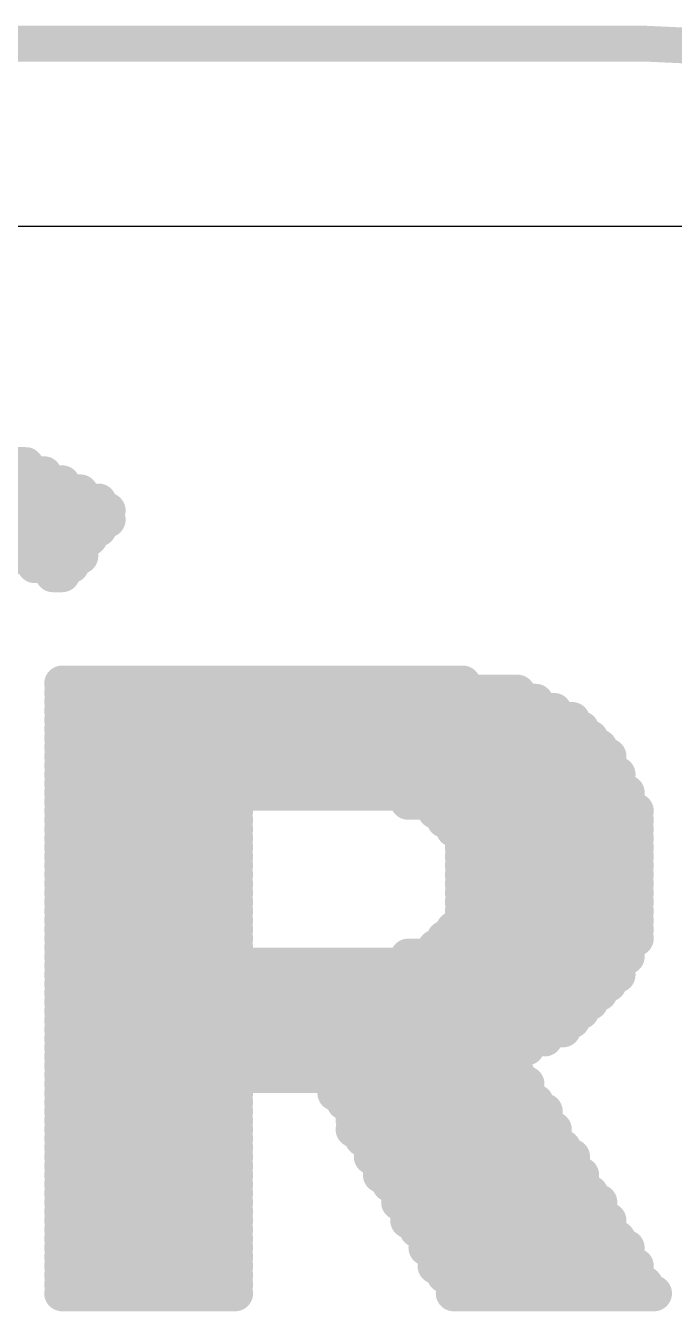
# Model space of a CAD drawing. Header units: millimetres. Extents: x 0 to 5337, y 0 to 5380.
# Drawn here: x 32.698 to 34.507, y 44.99 to 48.577 of the extents above; entities that cross this region are included whole.
import ezdxf

# ---------------------------------------------------------------- set-up
doc = ezdxf.new("R2010")
doc.units = ezdxf.units.MM
for name, color, linetype in [('BottomLayer', 5, 'Continuous'), ('Mechanical2', 216, 'Continuous'), ('TopLayer', 1, 'Continuous'), ('TopOverlay', 2, 'Continuous')]:
    doc.layers.add(name, color=color, linetype=linetype)

msp = doc.modelspace()

# ---------------------------------------------------------------- linework, layer by layer
at = {"layer": 'BottomLayer'}
for p, q in [((11.5637, 48.0172), (34.4244, 48.0172)), ((34.4244, 48.0172), (34.5744, 48.0172))]:
    msp.add_line(p, q, dxfattribs=at)
at = {"layer": 'Mechanical2', "const_width": 0.1}
msp.add_lwpolyline([(11.5637, 48.527), (34.4244, 48.527)], dxfattribs=at)
at = {"layer": 'Mechanical2', "const_width": 0.05}
msp.add_lwpolyline([(34.3994, 48.527, 1), (34.4494, 48.527, 1)], format="xyb", close=True, dxfattribs=at)
msp.add_lwpolyline([(34.3994, 48.527, 1), (34.4494, 48.527, 1)], format="xyb", close=True, dxfattribs=at)
at = {"layer": 'Mechanical2', "const_width": 0.1}
msp.add_lwpolyline([(34.4244, 48.527, -0.414214), (37.2237, 45.7277)], format="xyb", dxfattribs=at)
at = {"layer": 'TopLayer'}
for p, q in [((11.5637, 48.0172), (34.4244, 48.0172)), ((34.4244, 48.0172), (34.5744, 48.0172))]:
    msp.add_line(p, q, dxfattribs=at)
at = {"layer": 'TopOverlay', "const_width": 0.1}
for points in [[(30.895, 47.351), (32.6984, 47.351)], [(30.8442, 47.3256), (32.7492, 47.3256)], [(32.0888, 47.3002), (32.8, 47.3002)], [(32.2158, 47.2748), (32.8508, 47.2748)], [(32.3174, 47.2494), (32.9016, 47.2494)], [(32.3936, 47.224), (32.927, 47.224)], [(32.4698, 47.1986), (32.927, 47.1986)], [(32.5206, 47.1732), (32.9016, 47.1732)], [(32.5968, 47.1478), (32.8762, 47.1478)], [(32.6222, 47.1224), (32.8508, 47.1224)], [(32.673, 47.097), (32.8508, 47.097)], [(32.7238, 47.0716), (32.8254, 47.0716)], [(32.7746, 47.0462), (32.8, 47.0462)], [(32.8, 46.7414), (33.9176, 46.7414)], [(32.8, 46.716), (34.07, 46.716)], [(32.8, 46.6906), (34.1208, 46.6906)], [(32.8, 46.6652), (34.1716, 46.6652)], [(32.8, 46.6398), (34.2224, 46.6398)], [(32.8, 46.6144), (34.2478, 46.6144)], [(32.8, 46.589), (34.2732, 46.589)], [(32.8, 46.5636), (34.2986, 46.5636)], [(32.8, 46.5382), (34.324, 46.5382)], [(32.8, 46.5128), (34.324, 46.5128)], [(32.8, 46.4874), (34.3494, 46.4874)], [(32.8, 46.462), (34.3494, 46.462)], [(32.8, 46.4366), (34.3748, 46.4366)], [(32.8, 46.4112), (33.2826, 46.4112)], [(33.7652, 46.4112), (34.3748, 46.4112)], [(32.8, 46.3858), (33.2826, 46.3858)], [(33.8414, 46.3858), (34.4002, 46.3858)], [(32.8, 46.3604), (33.2826, 46.3604)], [(33.8668, 46.3604), (34.4002, 46.3604)], [(32.8, 46.335), (33.2826, 46.335)], [(32.8, 46.3096), (33.2826, 46.3096)], [(33.8922, 46.335), (34.4002, 46.335)], [(33.9176, 46.3096), (34.4002, 46.3096)], [(32.8, 46.2842), (33.2826, 46.2842)], [(33.9176, 46.2842), (34.4002, 46.2842)], [(32.8, 46.2588), (33.2826, 46.2588)], [(32.8, 46.2334), (33.2826, 46.2334)], [(33.9176, 46.2588), (34.4002, 46.2588)], [(33.9176, 46.2334), (34.4002, 46.2334)], [(32.8, 46.208), (33.2826, 46.208)], [(33.9176, 46.208), (34.4002, 46.208)], [(32.8, 46.1826), (33.2826, 46.1826)], [(32.8, 46.1572), (33.2826, 46.1572)], [(33.9176, 46.1826), (34.4002, 46.1826)], [(33.9176, 46.1572), (34.4002, 46.1572)], [(32.8, 46.1318), (33.2826, 46.1318)], [(33.9176, 46.1318), (34.4002, 46.1318)], [(32.8, 46.1064), (33.2826, 46.1064)], [(33.9176, 46.1064), (34.4002, 46.1064)], [(32.8, 46.081), (33.2826, 46.081)], [(32.8, 46.0556), (33.2826, 46.0556)], [(33.8922, 46.0556), (34.4002, 46.0556)], [(33.9176, 46.081), (34.4002, 46.081)], [(32.8, 46.0302), (33.2826, 46.0302)], [(33.8668, 46.0302), (34.4002, 46.0302)], [(32.8, 46.0048), (33.2826, 46.0048)], [(32.8, 45.9794), (33.2826, 45.9794)], [(33.7652, 45.9794), (34.3748, 45.9794)], [(33.8414, 46.0048), (34.3748, 46.0048)], [(32.8, 45.954), (34.3494, 45.954)], [(32.8, 45.9286), (34.3494, 45.9286)], [(32.8, 45.9032), (34.324, 45.9032)], [(32.8, 45.8778), (34.2986, 45.8778)], [(32.8, 45.8524), (34.2732, 45.8524)], [(32.8, 45.827), (34.2478, 45.827)], [(32.8, 45.8016), (34.2224, 45.8016)], [(32.8, 45.7762), (34.197, 45.7762)], [(32.8, 45.7508), (34.1462, 45.7508)], [(32.8, 45.7254), (34.0954, 45.7254)], [(32.8, 45.7), (34.0446, 45.7)], [(32.8, 45.6746), (34.0446, 45.6746)], [(32.8, 45.6492), (34.07, 45.6492)], [(32.8, 45.6238), (33.2826, 45.6238)], [(33.562, 45.6238), (34.0954, 45.6238)], [(32.8, 45.5984), (33.2826, 45.5984)], [(33.562, 45.5984), (34.0954, 45.5984)], [(32.8, 45.573), (33.2826, 45.573)], [(32.8, 45.5476), (33.2826, 45.5476)], [(33.5874, 45.573), (34.1208, 45.573)], [(33.6128, 45.5476), (34.1462, 45.5476)], [(32.8, 45.5222), (33.2826, 45.5222)], [(33.6128, 45.5222), (34.1462, 45.5222)], [(32.8, 45.4968), (33.2826, 45.4968)], [(33.6128, 45.4968), (34.1716, 45.4968)], [(32.8, 45.4714), (33.2826, 45.4714)], [(32.8, 45.446), (33.2826, 45.446)], [(33.6382, 45.4714), (34.1716, 45.4714)], [(33.6636, 45.446), (34.197, 45.446)], [(32.8, 45.4206), (33.2826, 45.4206)], [(33.6636, 45.4206), (34.2224, 45.4206)], [(32.8, 45.3952), (33.2826, 45.3952)], [(32.8, 45.3698), (33.2826, 45.3698)], [(33.689, 45.3952), (34.2224, 45.3952)], [(33.689, 45.3698), (34.2478, 45.3698)], [(32.8, 45.3444), (33.2826, 45.3444)], [(33.7144, 45.3444), (34.2478, 45.3444)], [(32.8, 45.319), (33.2826, 45.319)], [(33.7398, 45.319), (34.2732, 45.319)], [(32.8, 45.2936), (33.2826, 45.2936)], [(32.8, 45.2682), (33.2826, 45.2682)], [(33.7398, 45.2936), (34.2986, 45.2936)], [(33.7652, 45.2682), (34.2986, 45.2682)], [(32.8, 45.2428), (33.2826, 45.2428)], [(33.7652, 45.2428), (34.324, 45.2428)], [(32.8, 45.2174), (33.2826, 45.2174)], [(32.8, 45.192), (33.2826, 45.192)], [(33.7906, 45.2174), (34.324, 45.2174)], [(33.816, 45.192), (34.3494, 45.192)], [(32.8, 45.1666), (33.2826, 45.1666)], [(33.816, 45.1666), (34.3748, 45.1666)], [(32.8, 45.1412), (33.2826, 45.1412)], [(32.8, 45.1158), (33.2826, 45.1158)], [(33.8414, 45.1412), (34.3748, 45.1412)], [(33.8414, 45.1158), (34.4002, 45.1158)], [(32.8, 45.0904), (33.2826, 45.0904)], [(33.8668, 45.0904), (34.4002, 45.0904)], [(32.8, 45.065), (33.2826, 45.065)], [(33.8922, 45.065), (34.4256, 45.065)], [(32.8, 45.0396), (33.2826, 45.0396)], [(33.8922, 45.0396), (34.451, 45.0396)]]:
    msp.add_lwpolyline(points, dxfattribs=at)
at = {"layer": 'TopOverlay', "const_width": 0.05}
for points in [[(32.6734, 47.351, 1), (32.7234, 47.351, 1)], [(32.7242, 47.3256, 1), (32.7742, 47.3256, 1)], [(32.775, 47.3002, 1), (32.825, 47.3002, 1)], [(32.8258, 47.2748, 1), (32.8758, 47.2748, 1)], [(32.8766, 47.2494, 1), (32.9266, 47.2494, 1)], [(32.902, 47.224, 1), (32.952, 47.224, 1)], [(32.902, 47.1986, 1), (32.952, 47.1986, 1)], [(32.8766, 47.1732, 1), (32.9266, 47.1732, 1)], [(32.8512, 47.1478, 1), (32.9012, 47.1478, 1)], [(32.648, 47.097, 1), (32.698, 47.097, 1)], [(32.8258, 47.1224, 1), (32.8758, 47.1224, 1)], [(32.8258, 47.097, 1), (32.8758, 47.097, 1)], [(32.6988, 47.0716, 1), (32.7488, 47.0716, 1)], [(32.8004, 47.0716, 1), (32.8504, 47.0716, 1)], [(32.7496, 47.0462, 1), (32.7996, 47.0462, 1)], [(32.775, 47.0462, 1), (32.825, 47.0462, 1)], [(32.775, 46.7414, 1), (32.825, 46.7414, 1)], [(33.8926, 46.7414, 1), (33.9426, 46.7414, 1)], [(32.775, 46.716, 1), (32.825, 46.716, 1)], [(34.045, 46.716, 1), (34.095, 46.716, 1)], [(32.775, 46.6906, 1), (32.825, 46.6906, 1)], [(32.775, 46.6652, 1), (32.825, 46.6652, 1)], [(34.0958, 46.6906, 1), (34.1458, 46.6906, 1)], [(34.1466, 46.6652, 1), (34.1966, 46.6652, 1)], [(32.775, 46.6398, 1), (32.825, 46.6398, 1)], [(34.1974, 46.6398, 1), (34.2474, 46.6398, 1)], [(32.775, 46.6144, 1), (32.825, 46.6144, 1)], [(32.775, 46.589, 1), (32.825, 46.589, 1)], [(34.2228, 46.6144, 1), (34.2728, 46.6144, 1)], [(34.2482, 46.589, 1), (34.2982, 46.589, 1)], [(32.775, 46.5636, 1), (32.825, 46.5636, 1)], [(34.2736, 46.5636, 1), (34.3236, 46.5636, 1)], [(32.775, 46.5382, 1), (32.825, 46.5382, 1)], [(34.299, 46.5382, 1), (34.349, 46.5382, 1)], [(32.775, 46.5128, 1), (32.825, 46.5128, 1)], [(32.775, 46.4874, 1), (32.825, 46.4874, 1)], [(34.299, 46.5128, 1), (34.349, 46.5128, 1)], [(34.3244, 46.4874, 1), (34.3744, 46.4874, 1)], [(32.775, 46.462, 1), (32.825, 46.462, 1)], [(34.3244, 46.462, 1), (34.3744, 46.462, 1)], [(32.775, 46.4366, 1), (32.825, 46.4366, 1)], [(32.775, 46.4112, 1), (32.825, 46.4112, 1)], [(33.2576, 46.4112, 1), (33.3076, 46.4112, 1)], [(33.7402, 46.4112, 1), (33.7902, 46.4112, 1)], [(34.3498, 46.4366, 1), (34.3998, 46.4366, 1)], [(34.3498, 46.4112, 1), (34.3998, 46.4112, 1)], [(32.775, 46.3858, 1), (32.825, 46.3858, 1)], [(33.2576, 46.3858, 1), (33.3076, 46.3858, 1)], [(33.8164, 46.3858, 1), (33.8664, 46.3858, 1)], [(34.3752, 46.3858, 1), (34.4252, 46.3858, 1)], [(32.775, 46.3604, 1), (32.825, 46.3604, 1)], [(33.2576, 46.3604, 1), (33.3076, 46.3604, 1)], [(33.8418, 46.3604, 1), (33.8918, 46.3604, 1)], [(34.3752, 46.3604, 1), (34.4252, 46.3604, 1)], [(32.775, 46.335, 1), (32.825, 46.335, 1)], [(32.775, 46.3096, 1), (32.825, 46.3096, 1)], [(33.2576, 46.335, 1), (33.3076, 46.335, 1)], [(33.2576, 46.3096, 1), (33.3076, 46.3096, 1)], [(33.8672, 46.335, 1), (33.9172, 46.335, 1)], [(33.8926, 46.3096, 1), (33.9426, 46.3096, 1)], [(34.3752, 46.335, 1), (34.4252, 46.335, 1)], [(34.3752, 46.3096, 1), (34.4252, 46.3096, 1)], [(32.775, 46.2842, 1), (32.825, 46.2842, 1)], [(33.2576, 46.2842, 1), (33.3076, 46.2842, 1)], [(33.8926, 46.2842, 1), (33.9426, 46.2842, 1)], [(34.3752, 46.2842, 1), (34.4252, 46.2842, 1)], [(32.775, 46.2588, 1), (32.825, 46.2588, 1)], [(32.775, 46.2334, 1), (32.825, 46.2334, 1)], [(33.2576, 46.2588, 1), (33.3076, 46.2588, 1)], [(33.2576, 46.2334, 1), (33.3076, 46.2334, 1)], [(33.8926, 46.2588, 1), (33.9426, 46.2588, 1)], [(33.8926, 46.2334, 1), (33.9426, 46.2334, 1)], [(34.3752, 46.2588, 1), (34.4252, 46.2588, 1)], [(34.3752, 46.2334, 1), (34.4252, 46.2334, 1)], [(32.775, 46.208, 1), (32.825, 46.208, 1)], [(33.2576, 46.208, 1), (33.3076, 46.208, 1)], [(33.8926, 46.208, 1), (33.9426, 46.208, 1)], [(34.3752, 46.208, 1), (34.4252, 46.208, 1)], [(32.775, 46.1826, 1), (32.825, 46.1826, 1)], [(32.775, 46.1572, 1), (32.825, 46.1572, 1)], [(33.2576, 46.1826, 1), (33.3076, 46.1826, 1)], [(33.2576, 46.1572, 1), (33.3076, 46.1572, 1)], [(33.8926, 46.1826, 1), (33.9426, 46.1826, 1)], [(33.8926, 46.1572, 1), (33.9426, 46.1572, 1)], [(34.3752, 46.1826, 1), (34.4252, 46.1826, 1)], [(34.3752, 46.1572, 1), (34.4252, 46.1572, 1)], [(32.775, 46.1318, 1), (32.825, 46.1318, 1)], [(33.2576, 46.1318, 1), (33.3076, 46.1318, 1)], [(33.8926, 46.1318, 1), (33.9426, 46.1318, 1)], [(34.3752, 46.1318, 1), (34.4252, 46.1318, 1)], [(32.775, 46.1064, 1), (32.825, 46.1064, 1)], [(33.2576, 46.1064, 1), (33.3076, 46.1064, 1)], [(33.8926, 46.1064, 1), (33.9426, 46.1064, 1)], [(34.3752, 46.1064, 1), (34.4252, 46.1064, 1)], [(32.775, 46.081, 1), (32.825, 46.081, 1)], [(32.775, 46.0556, 1), (32.825, 46.0556, 1)], [(33.2576, 46.081, 1), (33.3076, 46.081, 1)], [(33.2576, 46.0556, 1), (33.3076, 46.0556, 1)], [(33.8672, 46.0556, 1), (33.9172, 46.0556, 1)], [(33.8926, 46.081, 1), (33.9426, 46.081, 1)], [(34.3752, 46.081, 1), (34.4252, 46.081, 1)], [(34.3752, 46.0556, 1), (34.4252, 46.0556, 1)], [(32.775, 46.0302, 1), (32.825, 46.0302, 1)], [(33.2576, 46.0302, 1), (33.3076, 46.0302, 1)], [(33.8418, 46.0302, 1), (33.8918, 46.0302, 1)], [(34.3752, 46.0302, 1), (34.4252, 46.0302, 1)], [(32.775, 46.0048, 1), (32.825, 46.0048, 1)], [(32.775, 45.9794, 1), (32.825, 45.9794, 1)], [(33.2576, 46.0048, 1), (33.3076, 46.0048, 1)], [(33.2576, 45.9794, 1), (33.3076, 45.9794, 1)], [(33.7402, 45.9794, 1), (33.7902, 45.9794, 1)], [(33.8164, 46.0048, 1), (33.8664, 46.0048, 1)], [(34.3498, 46.0048, 1), (34.3998, 46.0048, 1)], [(34.3498, 45.9794, 1), (34.3998, 45.9794, 1)], [(32.775, 45.954, 1), (32.825, 45.954, 1)], [(34.3244, 45.954, 1), (34.3744, 45.954, 1)], [(32.775, 45.9286, 1), (32.825, 45.9286, 1)], [(34.3244, 45.9286, 1), (34.3744, 45.9286, 1)], [(32.775, 45.9032, 1), (32.825, 45.9032, 1)], [(32.775, 45.8778, 1), (32.825, 45.8778, 1)], [(34.2736, 45.8778, 1), (34.3236, 45.8778, 1)], [(34.299, 45.9032, 1), (34.349, 45.9032, 1)], [(32.775, 45.8524, 1), (32.825, 45.8524, 1)], [(34.2482, 45.8524, 1), (34.2982, 45.8524, 1)], [(32.775, 45.827, 1), (32.825, 45.827, 1)], [(32.775, 45.8016, 1), (32.825, 45.8016, 1)], [(34.1974, 45.8016, 1), (34.2474, 45.8016, 1)], [(34.2228, 45.827, 1), (34.2728, 45.827, 1)], [(32.775, 45.7762, 1), (32.825, 45.7762, 1)], [(34.172, 45.7762, 1), (34.222, 45.7762, 1)], [(32.775, 45.7508, 1), (32.825, 45.7508, 1)], [(34.1212, 45.7508, 1), (34.1712, 45.7508, 1)], [(32.775, 45.7254, 1), (32.825, 45.7254, 1)], [(32.775, 45.7, 1), (32.825, 45.7, 1)], [(34.0196, 45.7, 1), (34.0696, 45.7, 1)], [(34.0704, 45.7254, 1), (34.1204, 45.7254, 1)], [(32.775, 45.6746, 1), (32.825, 45.6746, 1)], [(34.0196, 45.6746, 1), (34.0696, 45.6746, 1)], [(32.775, 45.6492, 1), (32.825, 45.6492, 1)], [(32.775, 45.6238, 1), (32.825, 45.6238, 1)], [(33.2576, 45.6238, 1), (33.3076, 45.6238, 1)], [(33.537, 45.6238, 1), (33.587, 45.6238, 1)], [(34.045, 45.6492, 1), (34.095, 45.6492, 1)], [(34.0704, 45.6238, 1), (34.1204, 45.6238, 1)], [(32.775, 45.5984, 1), (32.825, 45.5984, 1)], [(33.2576, 45.5984, 1), (33.3076, 45.5984, 1)], [(33.537, 45.5984, 1), (33.587, 45.5984, 1)], [(34.0704, 45.5984, 1), (34.1204, 45.5984, 1)], [(32.775, 45.573, 1), (32.825, 45.573, 1)], [(32.775, 45.5476, 1), (32.825, 45.5476, 1)], [(33.2576, 45.573, 1), (33.3076, 45.573, 1)], [(33.2576, 45.5476, 1), (33.3076, 45.5476, 1)], [(33.5624, 45.573, 1), (33.6124, 45.573, 1)], [(33.5878, 45.5476, 1), (33.6378, 45.5476, 1)], [(34.0958, 45.573, 1), (34.1458, 45.573, 1)], [(34.1212, 45.5476, 1), (34.1712, 45.5476, 1)], [(32.775, 45.5222, 1), (32.825, 45.5222, 1)], [(33.2576, 45.5222, 1), (33.3076, 45.5222, 1)], [(33.5878, 45.5222, 1), (33.6378, 45.5222, 1)], [(34.1212, 45.5222, 1), (34.1712, 45.5222, 1)], [(32.775, 45.4968, 1), (32.825, 45.4968, 1)], [(33.2576, 45.4968, 1), (33.3076, 45.4968, 1)], [(33.5878, 45.4968, 1), (33.6378, 45.4968, 1)], [(34.1466, 45.4968, 1), (34.1966, 45.4968, 1)], [(32.775, 45.4714, 1), (32.825, 45.4714, 1)], [(32.775, 45.446, 1), (32.825, 45.446, 1)], [(33.2576, 45.4714, 1), (33.3076, 45.4714, 1)], [(33.2576, 45.446, 1), (33.3076, 45.446, 1)], [(33.6132, 45.4714, 1), (33.6632, 45.4714, 1)], [(33.6386, 45.446, 1), (33.6886, 45.446, 1)], [(34.1466, 45.4714, 1), (34.1966, 45.4714, 1)], [(34.172, 45.446, 1), (34.222, 45.446, 1)], [(32.775, 45.4206, 1), (32.825, 45.4206, 1)], [(33.2576, 45.4206, 1), (33.3076, 45.4206, 1)], [(33.6386, 45.4206, 1), (33.6886, 45.4206, 1)], [(34.1974, 45.4206, 1), (34.2474, 45.4206, 1)], [(32.775, 45.3952, 1), (32.825, 45.3952, 1)], [(32.775, 45.3698, 1), (32.825, 45.3698, 1)], [(33.2576, 45.3952, 1), (33.3076, 45.3952, 1)], [(33.2576, 45.3698, 1), (33.3076, 45.3698, 1)], [(33.664, 45.3952, 1), (33.714, 45.3952, 1)], [(33.664, 45.3698, 1), (33.714, 45.3698, 1)], [(34.1974, 45.3952, 1), (34.2474, 45.3952, 1)], [(34.2228, 45.3698, 1), (34.2728, 45.3698, 1)], [(32.775, 45.3444, 1), (32.825, 45.3444, 1)], [(33.2576, 45.3444, 1), (33.3076, 45.3444, 1)], [(33.6894, 45.3444, 1), (33.7394, 45.3444, 1)], [(34.2228, 45.3444, 1), (34.2728, 45.3444, 1)], [(32.775, 45.319, 1), (32.825, 45.319, 1)], [(33.2576, 45.319, 1), (33.3076, 45.319, 1)], [(33.7148, 45.319, 1), (33.7648, 45.319, 1)], [(34.2482, 45.319, 1), (34.2982, 45.319, 1)], [(32.775, 45.2936, 1), (32.825, 45.2936, 1)], [(32.775, 45.2682, 1), (32.825, 45.2682, 1)], [(33.2576, 45.2936, 1), (33.3076, 45.2936, 1)], [(33.2576, 45.2682, 1), (33.3076, 45.2682, 1)], [(33.7148, 45.2936, 1), (33.7648, 45.2936, 1)], [(33.7402, 45.2682, 1), (33.7902, 45.2682, 1)], [(34.2736, 45.2936, 1), (34.3236, 45.2936, 1)], [(34.2736, 45.2682, 1), (34.3236, 45.2682, 1)], [(32.775, 45.2428, 1), (32.825, 45.2428, 1)], [(33.2576, 45.2428, 1), (33.3076, 45.2428, 1)], [(33.7402, 45.2428, 1), (33.7902, 45.2428, 1)], [(34.299, 45.2428, 1), (34.349, 45.2428, 1)], [(32.775, 45.2174, 1), (32.825, 45.2174, 1)], [(32.775, 45.192, 1), (32.825, 45.192, 1)], [(33.2576, 45.2174, 1), (33.3076, 45.2174, 1)], [(33.2576, 45.192, 1), (33.3076, 45.192, 1)], [(33.7656, 45.2174, 1), (33.8156, 45.2174, 1)], [(33.791, 45.192, 1), (33.841, 45.192, 1)], [(34.299, 45.2174, 1), (34.349, 45.2174, 1)], [(34.3244, 45.192, 1), (34.3744, 45.192, 1)], [(32.775, 45.1666, 1), (32.825, 45.1666, 1)], [(33.2576, 45.1666, 1), (33.3076, 45.1666, 1)], [(33.791, 45.1666, 1), (33.841, 45.1666, 1)], [(34.3498, 45.1666, 1), (34.3998, 45.1666, 1)], [(32.775, 45.1412, 1), (32.825, 45.1412, 1)], [(32.775, 45.1158, 1), (32.825, 45.1158, 1)], [(33.2576, 45.1412, 1), (33.3076, 45.1412, 1)], [(33.2576, 45.1158, 1), (33.3076, 45.1158, 1)], [(33.8164, 45.1412, 1), (33.8664, 45.1412, 1)], [(33.8164, 45.1158, 1), (33.8664, 45.1158, 1)], [(34.3498, 45.1412, 1), (34.3998, 45.1412, 1)], [(34.3752, 45.1158, 1), (34.4252, 45.1158, 1)], [(32.775, 45.0904, 1), (32.825, 45.0904, 1)], [(33.2576, 45.0904, 1), (33.3076, 45.0904, 1)], [(33.8418, 45.0904, 1), (33.8918, 45.0904, 1)], [(34.3752, 45.0904, 1), (34.4252, 45.0904, 1)], [(32.775, 45.065, 1), (32.825, 45.065, 1)], [(33.2576, 45.065, 1), (33.3076, 45.065, 1)], [(33.8672, 45.065, 1), (33.9172, 45.065, 1)], [(34.4006, 45.065, 1), (34.4506, 45.065, 1)], [(32.775, 45.0396, 1), (32.825, 45.0396, 1)], [(33.2576, 45.0396, 1), (33.3076, 45.0396, 1)], [(33.8672, 45.0396, 1), (33.9172, 45.0396, 1)], [(34.426, 45.0396, 1), (34.476, 45.0396, 1)]]:
    msp.add_lwpolyline(points, format="xyb", close=True, dxfattribs=at)

doc.saveas('drawing.dxf')
